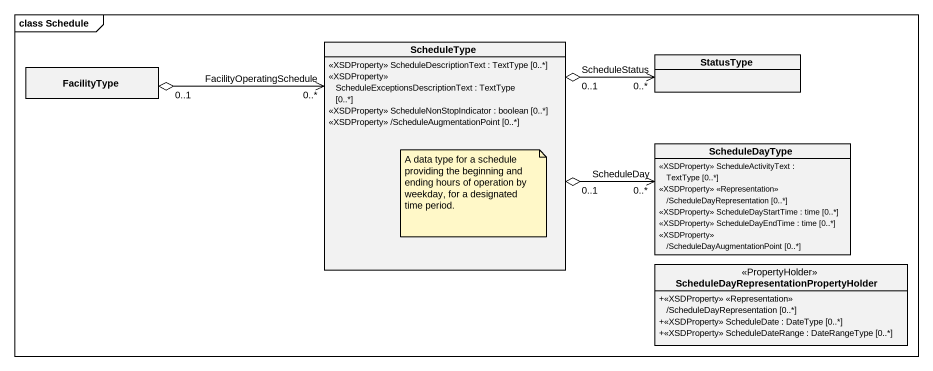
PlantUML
@startuml
mainframe class Schedule
hide circle
hide empty members
skinparam classAttributeIconSize 0
class ScheduleType {
  <<XSDProperty>> ScheduleDescriptionText : TextType [0..*]
  <<XSDProperty>> ScheduleExceptionsDescriptionText : TextType [0..*]
  <<XSDProperty>> ScheduleNonStopIndicator : boolean [0..*]
  <<XSDProperty>> /ScheduleAugmentationPoint [0..*]
}
class StatusType
class FacilityType
class ScheduleDayType {
  <<XSDProperty>> ScheduleActivityText : TextType [0..*]
  <<XSDProperty>> <<Representation>> /ScheduleDayRepresentation [0..*]
  <<XSDProperty>> ScheduleDayStartTime : time [0..*]
  <<XSDProperty>> ScheduleDayEndTime : time [0..*]
  <<XSDProperty>> /ScheduleDayAugmentationPoint [0..*]
}
class "ScheduleDayRepresentationPropertyHolder" as ScheduleDayRepresentationPro <<PropertyHolder>> {
  +<<XSDProperty>> <<Representation>> /ScheduleDayRepresentation [0..*]
  +<<XSDProperty>> ScheduleDate : DateType [0..*]
  +<<XSDProperty>> ScheduleDateRange : DateRangeType [0..*]
}
ScheduleType "0..1" o-right-> "ScheduleStatus\n0..*" StatusType
ScheduleType "0..1" o-right-> "ScheduleDay\n0..*" ScheduleDayType
FacilityType "0..1" o-right-> "FacilityOperatingSchedule\n0..*" ScheduleType
note bottom of ScheduleType : A data type for a schedule providing the beginning and ending hours of operation by weekday, for a designated time period.
@enduml
